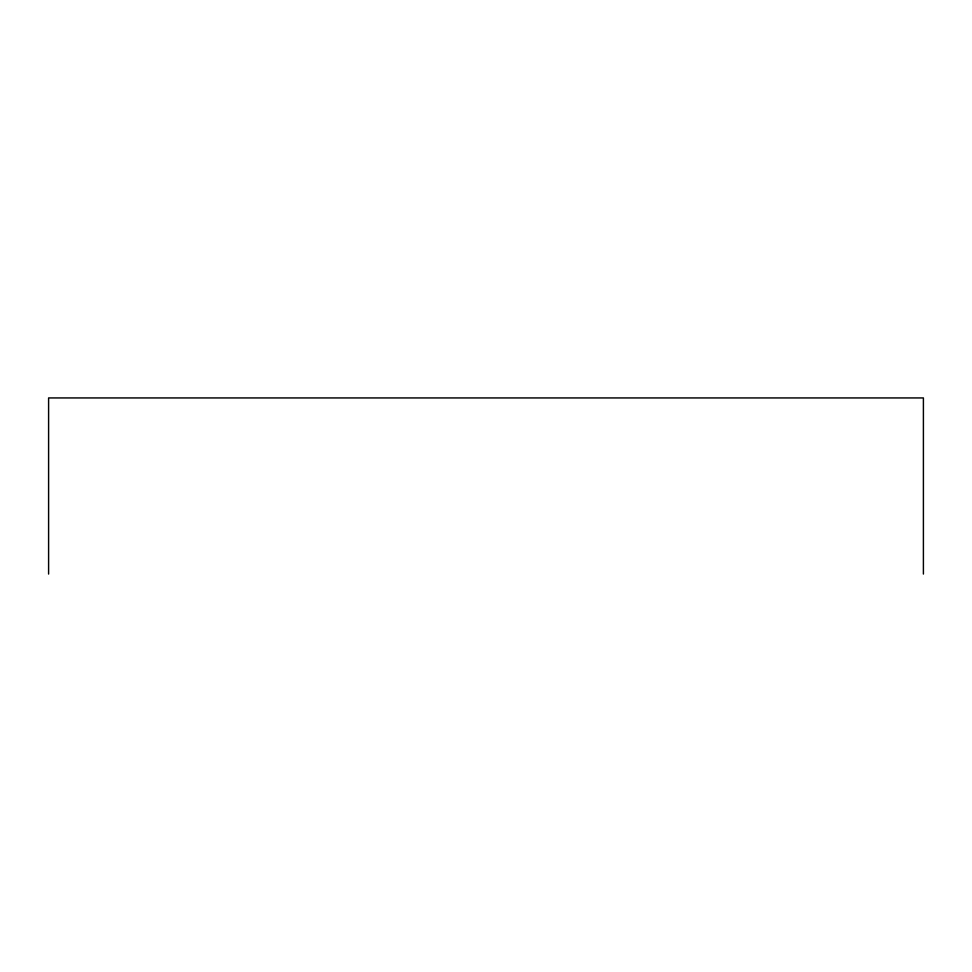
<?xml version="1.0" encoding="UTF-8"?>
<svg xmlns="http://www.w3.org/2000/svg" width="972" height="972" viewBox="0 0 972 972"><rect width="100%" height="100%" fill="white"/><g stroke="black" fill="none" stroke-linecap="round" stroke-linejoin="round"><path stroke-width="1.46" d="M923.4 574.063L923.4 397.937L48.6 397.937L48.6 574.063"/></g></svg>
